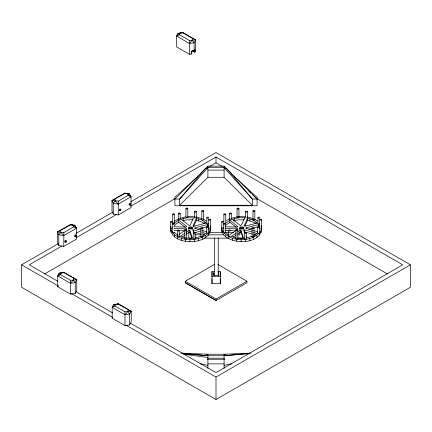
<?xml version="1.0" encoding="UTF-8"?>
<svg xmlns="http://www.w3.org/2000/svg" width="432" height="432" viewBox="0 0 432 432"><rect width="100%" height="100%" fill="white"/><g stroke="black" fill="none" stroke-linecap="round" stroke-linejoin="round"><path stroke-width="0.65" d="M210.125 225.752C214.78 246.769 167.141 247.007 170.888 226.357M222.07 232.249L221.702 227.626L222.07 232.249C228.512 246.094 264.838 245.198 261.252 225.752L261.252 227.794M63.769 246.391L63.871 232.546L73.607 226.924L76.583 228.182L76.583 238.999L63.769 246.391L58.784 245.495L57.532 242.795L57.532 231.979L70.346 224.581L75.022 225.304L76.583 228.182L63.769 235.58L58.784 234.684L57.532 231.979L70.243 224.98L75.022 225.304M118.228 214.952L118.33 201.107L128.066 195.485L131.042 196.738L131.042 207.554L118.228 214.952L113.249 214.056L111.991 211.351L111.991 200.54L124.805 193.142L129.487 193.865L131.042 196.738L118.228 204.136L113.249 203.24L111.991 200.54L124.702 193.541L129.487 193.865M73.796 278.354L73.332 280.125L75.211 282.609L70.529 283.333L57.721 275.935L60.691 274.676L60.993 273.002L63.952 272.333L76.766 279.731L76.766 290.547L75.211 293.42L70.529 294.143L57.721 286.745L57.721 275.935L58.973 273.229L63.952 272.333L64.055 272.732L76.766 279.731L75.211 282.609L75.211 293.42M128.255 309.798L127.791 311.569L129.67 314.048L124.994 314.771L112.18 307.373L115.15 306.121L115.452 304.441L118.411 303.777L131.225 311.175L131.225 321.986L129.67 324.864L124.994 325.588L112.18 318.19L112.18 307.373L113.432 304.673L118.411 303.777L118.514 304.177L128.255 309.798L131.225 311.175L129.67 314.048L129.67 324.864M191.77 53.941L191.614 51.16L194.108 50.884L194.886 49.448L194.886 52.142L192.796 50.609L191.77 51.246L191.77 53.941L189.432 54.302L176.618 46.91L176.618 36.094L179.593 34.835L179.89 33.161L182.855 32.492L195.664 39.89L195.664 50.706L194.886 52.142L192.434 50.728M170.57 229.678L170.888 228.393M208.057 230.018L208.483 228.29L208.532 219.564L209.272 219.035L210.443 219.58L210.406 228.469A0.956 0.551 0 0 1 208.98 228.782C207.652 227.956 208.748 225.639 207.414 224.618L194.994 227.788L194.994 228.803M209.86 232.918L209.86 230.882L210.492 228.328M260.987 232.918L260.987 230.882L261.619 228.328M170.672 221.762C170.872 220.968 172.665 221.022 172.546 221.929A0.956 0.551 0 0 1 171.126 222.242L170.672 221.762L170.672 227.637L171.126 228.112A0.956 0.551 0 0 0 172.546 227.804M172.741 214.196L173.48 213.667L174.625 214.078L174.614 223.101A0.956 0.551 0 0 1 173.189 223.409L172.741 222.934L172.741 214.196L173.189 214.677A0.956 0.551 0 0 0 174.614 214.364L174.652 214.213M170.672 227.637L170.813 227.351M172.249 223.695C172.449 222.896 174.242 222.95 174.123 223.862A0.956 0.551 0 0 1 172.703 224.17L172.249 223.695L172.249 232.427L172.703 232.907A0.956 0.551 0 0 0 174.123 232.594L173.902 232.06M172.741 222.934L173.038 222.539M172.249 232.427L172.595 232.016M178.281 213.403L179.021 212.873L180.166 213.284L180.155 219.44A0.956 0.551 0 0 1 178.729 219.753L178.281 219.272L178.281 213.403L178.729 213.883A0.956 0.551 0 0 0 180.155 213.57L180.193 213.419M178.281 219.272L178.627 218.862M177.347 230.434L178.087 229.905L179.237 230.315L179.221 236.471A0.956 0.551 0 0 1 177.8 236.785L177.347 236.304L177.347 230.434L177.8 230.909A0.956 0.551 0 0 0 179.221 230.602L179.258 230.45M177.347 236.304L177.698 235.888M185.927 208.494L186.667 207.965L187.812 208.375L187.796 217.399A0.956 0.551 0 0 1 186.376 217.712L185.927 217.231L185.927 208.494L186.376 208.975A0.956 0.551 0 0 0 187.796 208.661L187.834 208.516M184.804 229.84L185.544 229.311L186.689 229.721L186.678 238.745A0.956 0.551 0 0 1 185.252 239.053L184.804 238.577L184.804 229.84L185.258 230.321A0.956 0.551 0 0 0 186.678 230.008L186.716 229.856M184.804 238.577L185.101 238.183M194.395 211.54L195.134 211.01L196.285 211.421L196.268 217.577A0.956 0.551 0 0 1 194.848 217.89L194.395 217.409L194.395 211.54L194.848 212.02A0.956 0.551 0 0 0 196.268 211.707L196.306 211.561M194.395 217.409L194.535 217.129M193.255 232.821L193.995 232.292L195.145 232.702L195.129 238.858A0.956 0.551 0 0 1 193.709 239.171L193.255 238.691L193.255 232.821L193.709 233.296A0.956 0.551 0 0 0 195.129 232.988L195.167 232.837M201.836 210.886L202.576 210.357L203.72 210.767L203.71 219.791A0.956 0.551 0 0 1 202.284 220.099L201.836 219.618L201.836 210.886L202.284 211.361A0.956 0.551 0 0 0 203.71 211.054L203.747 210.902M201.836 219.618L201.976 219.337M200.95 227.999L201.69 227.47L202.84 227.88L202.824 236.903A0.956 0.551 0 0 1 201.404 237.211L200.95 236.736L200.95 227.999L201.404 228.479A0.956 0.551 0 0 0 202.824 228.166L202.862 228.015M200.95 236.736L201.096 236.45M206.847 217.658C207.047 216.859 208.84 216.918 208.721 217.825A0.956 0.551 0 0 1 207.301 218.138L206.847 217.658L206.847 223.528L207.301 224.008A0.956 0.551 0 0 0 208.721 223.695L208.759 223.549M206.847 223.528L207.149 223.133M206.383 227.102L207.122 226.573L208.273 226.984L208.256 233.14A0.956 0.551 0 0 1 206.836 233.453L206.383 232.972L206.383 227.102L206.836 227.583A0.956 0.551 0 0 0 208.256 227.27L208.294 227.124M206.383 232.972L206.728 232.562M210.443 219.58L210.406 219.731A0.956 0.551 0 0 1 208.98 220.045L208.532 219.564M208.532 228.301L208.877 227.885M221.805 221.762C222.005 220.968 223.798 221.022 223.679 221.929A0.956 0.551 0 0 1 222.253 222.242L221.805 221.762L221.805 227.637L222.253 228.112A0.956 0.551 0 0 0 223.571 227.934M223.868 221.589L223.868 214.196L225.104 213.678L225.779 214.213L225.742 223.101A0.956 0.551 0 0 1 224.321 223.409L223.895 223.069M223.382 223.695L224.122 223.166L225.266 223.576L225.256 232.594A0.956 0.551 0 0 1 223.83 232.907L223.382 232.427L223.382 223.695L223.83 224.17A0.956 0.551 0 0 0 225.25 223.862L225.293 223.711M225.779 214.213L225.742 214.364A0.956 0.551 0 0 1 224.321 214.677L223.868 214.196M229.408 213.403L230.148 212.873L231.298 213.284L231.282 219.44A0.956 0.551 0 0 1 229.862 219.753L229.408 219.272L229.408 213.403L229.862 213.883A0.956 0.551 0 0 0 231.282 213.57L231.32 213.419M229.408 219.272L229.554 218.992M228.479 230.434C228.679 229.635 230.472 229.694 230.353 230.602A0.956 0.551 0 0 1 228.928 230.915L228.479 230.434L228.479 236.304L228.928 236.785A0.956 0.551 0 0 0 230.353 236.471L230.132 235.937M228.479 236.304L228.776 235.91M237.055 208.494L237.794 207.965L238.945 208.375L238.928 217.399A0.956 0.551 0 0 1 237.508 217.712L237.055 217.231L237.055 208.494L237.508 208.975A0.956 0.551 0 0 0 238.928 208.661L238.966 208.516M237.055 217.231L237.4 216.815M235.937 229.84L236.677 229.311L237.821 229.721L237.805 238.745A0.956 0.551 0 0 1 236.385 239.053L235.937 238.577L235.937 229.84L236.385 230.321A0.956 0.551 0 0 0 237.805 230.008L237.843 229.856M235.937 238.577L236.077 238.291M245.527 211.54L246.267 211.01L247.412 211.421L247.401 217.577A0.956 0.551 0 0 1 245.975 217.89L245.527 217.409L245.527 211.54L245.975 212.02A0.956 0.551 0 0 0 247.401 211.707L247.439 211.561M244.388 232.821L245.128 232.292L246.272 232.702L246.262 238.858A0.956 0.551 0 0 1 244.836 239.171L244.388 238.691L244.388 232.821L244.836 233.296A0.956 0.551 0 0 0 246.262 232.988L246.299 232.837M244.388 238.691L244.733 238.275M252.963 210.886L253.703 210.357L254.853 210.767L254.837 219.791A0.956 0.551 0 0 1 253.417 220.099L252.963 219.618L252.963 210.886L253.417 211.361A0.956 0.551 0 0 0 254.837 211.054L254.875 210.902M252.963 219.618L253.314 219.208M252.083 227.999L252.823 227.47L253.967 227.88L253.957 236.903A0.956 0.551 0 0 1 252.531 237.211L252.083 236.736L252.083 227.999L252.531 228.479A0.956 0.551 0 0 0 253.957 228.166L253.994 228.015M252.083 236.736L252.428 236.32M257.98 217.658C258.179 216.859 259.972 216.918 259.853 217.825A0.956 0.551 0 0 1 258.428 218.138L257.98 217.658L257.98 223.528L258.428 224.008A0.956 0.551 0 0 0 259.853 223.695M257.98 223.528L258.12 223.247M257.515 227.102L258.255 226.573L259.4 226.984L259.384 233.14A0.956 0.551 0 0 1 257.963 233.453L257.515 232.972L257.515 227.102L257.963 227.583A0.956 0.551 0 0 0 259.384 227.27L259.421 227.124M259.659 227.626L259.659 219.564L260.89 219.046L261.571 219.58L261.533 228.469A0.956 0.551 0 0 1 260.113 228.782L259.659 228.301M257.515 232.972L257.656 232.691M261.571 219.58L261.533 219.731A0.956 0.551 0 0 1 260.113 220.045L259.659 219.564M70.243 224.98L70.346 224.581L73.143 225.153L76.583 228.182M124.702 193.541L124.805 193.142L127.607 193.714L131.042 196.738M189.432 54.302L189.432 43.492L192.229 40.284L192.694 38.518L182.957 32.891L177.871 33.394L176.618 36.094L189.432 43.492L194.108 42.768L195.664 39.89L192.694 38.518M196.409 218.241L193.039 225.828L193.822 226.195L206.204 223.036L202.138 220.072L196.409 218.241L196.409 220.282L193.558 226.697M244.636 217.82L241.261 225.407L240.349 225.509L232.27 219.256L238.221 217.809L242.195 217.62L244.636 217.82L244.636 218.84M247.541 218.241L244.172 225.828L244.949 226.195L257.332 223.036L253.271 220.072L247.541 218.241L247.541 220.282L244.949 226.114M57.721 286.745L58.223 285.665M172.163 223.636L172.805 222.674M173.858 224.305L176.828 221.281L178.702 220.261L186.808 226.535L186.381 227.027L174.085 226.822M173.858 226.346L176.828 223.317L178.702 222.302L178.702 220.261M170.57 227.642C173.394 243.124 202.819 242.919 209.86 230.882M222.07 230.213C229.792 242.822 252.585 242.762 260.987 230.882M60.507 230.607L60.804 232.281L58.784 234.684L58.784 245.495M114.966 199.163L115.263 200.837L113.249 203.24L113.249 214.056M70.529 294.143L70.529 283.333L73.332 280.125L76.766 279.731M124.994 325.588L124.994 314.771L127.791 311.569L131.225 311.175M252.347 205.783L252.347 199.049L226.881 168.896L224.1 167.621L207.9 167.621L179.653 199.049L179.653 205.27L252.347 205.27L224.1 177.287L207.9 177.287L179.653 205.27M224.1 167.621L252.347 199.049L257.083 199.049L224.1 166.126L207.9 166.126L174.917 199.049L179.653 199.049L205.119 168.896L207.9 167.621M197.408 176.947L174.917 197.284L174.917 205.783L257.083 205.783L257.083 197.284L234.592 176.947M176.618 36.094L179.89 33.161M57.721 275.935L60.993 273.002L64.055 272.732M112.18 307.373L115.452 304.441L118.514 304.177M174.296 221.389L178.605 218.743M225.72 223.209L229.829 220.261L237.94 226.535L237.508 227.027L225.218 226.822M225.72 225.245L229.829 222.302L229.829 220.261M178.978 234.517L185.015 230.402M185.112 233.015L180.166 236.38L185.387 237.886M186.208 232.265L188.951 230.396L189.88 230.531L192.505 238.243L186.678 238.075M181.813 237.298L185.112 235.051M186.208 234.306L188.951 232.432L189.88 232.567L191.9 238.502M230.11 234.517L236.142 230.402M236.239 233.015L231.298 236.38L235.888 237.746M237.886 231.892L240.084 230.396L241.013 230.531L243.637 238.243L237.805 238.075M232.945 237.298L236.239 235.051M237.886 233.928L240.084 232.432L241.013 232.567L243.032 238.502M130.766 201.782L216 152.577L410.4 264.811L410.4 287.269L216 399.508L21.6 287.269L21.6 264.811L58.379 243.578M76.475 233.129L112.671 212.231M61.954 245.948L29.279 264.811L57.872 281.318M75.962 237.859L116.219 214.618M130.81 206.194L216 157.01L402.721 264.811L216 372.616L130.226 323.093M209.639 166.455L216 162.783L222.361 166.455M44.453 274.018L175.154 198.558M185.323 281.221L216.13 299.009L216.13 300.494L185.323 282.706L185.323 281.221L214.385 264.443M216.13 299.009L246.937 281.221L246.937 282.706L216 300.564L185.193 282.776M126.095 325.145L216 377.05L410.4 264.811M226.422 220.531L229.662 218.77M203.062 235.321L205.659 233.458L203.126 232.702M253.606 235.64L256.792 233.458L253.627 232.513M201.226 232.135L193.628 229.873L192.823 230.207L193.828 233.161M252.358 232.135L244.755 229.873L243.95 230.207L243.95 231.228M201.307 236.277L195.442 237.892L195.037 236.709M252.434 236.277L246.569 237.892L245.965 236.12M179.896 218.338L186.068 216.794M183.249 218.603L181.143 219.256L189.216 225.509L190.134 225.407L193.504 217.82L187.094 217.809L183.249 218.603L183.249 220.639L187.094 219.845L192.893 219.807M231.023 218.338L237.2 216.794M233.323 220.968L238.221 219.845L244.026 219.807M197.608 229.16L200.875 228.323M202.835 227.826L207.414 226.66L207.414 224.618M246.127 228.803L246.127 227.788L258.541 224.618L259.276 225.947L259.529 227.707M248.74 229.16L252.661 228.161M253.967 227.826L258.541 226.66L258.541 224.618M224.1 365.38L232.016 363.695M177.871 33.394L182.855 32.492L182.957 32.891M179.593 34.835L189.329 40.457L195.664 39.89M58.973 273.229L60.993 273.002M113.432 304.673L115.452 304.441M249.669 353.295L226.881 355.493L224.1 354.218L207.9 354.218L180.997 353.09M249.026 353.689L224.1 355.72L207.9 355.72L182.974 353.689M60.691 274.676L70.427 280.298L73.332 280.125M115.15 306.121L124.891 311.742L127.791 311.569M187.942 216.61L194.886 216.767M238.437 216.643L245.408 216.718M251.003 353.09L224.1 354.218L224.1 368.582M207.9 170.1L224.1 170.1M188.795 227.993L192.262 227.993M239.927 227.993L243.394 227.993M188.795 228.091L192.694 228.091M243.745 228.091L239.852 228.091L239.852 229.214M188.795 228.982L192.262 228.982M239.927 228.982L243.394 228.982M193.369 232.583L196.063 232.583M209.536 232.583L223.009 232.583M225.029 232.583L233.788 232.583M194.719 234.835L200.777 234.835M208.192 234.835L223.684 234.835M227.723 234.835L229.073 234.835M237.827 234.835L239.852 234.835L239.852 232.265M192.154 238.14L188.795 238.14L188.795 232.292M194.843 238.14L196.187 238.14M204.25 238.14L227.626 238.14M237.703 238.14L243.076 238.14M217.717 271.625L220.266 271.625L220.271 283.603L211.982 283.597L211.977 271.625L214.526 271.625M207.9 358.193L224.1 358.193M207.252 359.257L224.748 359.257M207.9 363.879L224.1 363.879M225.121 228.55L237.411 228.766L237.789 229.284M173.993 228.55L186.278 228.766L186.662 229.284M225.121 230.591L229.003 230.656M230.294 230.683L236.115 230.785M173.993 230.591L177.871 230.656M179.167 230.683L184.988 230.785M111.991 200.54L118.33 201.107M57.532 231.979L63.871 232.546M182.331 353.295L205.119 355.493L207.9 354.218L207.9 368.582M183.492 354.191L207.9 357.485M199.984 363.695L207.9 365.38M247.336 216.967L253.33 218.705M247.541 220.282L253.271 222.113L255.506 223.479M196.204 216.967L202.203 218.705M196.409 220.282L202.138 222.113L204.379 223.479M252.445 230.218L246.094 228.323L246.127 227.788M253.714 230.596L257.526 231.73M252.358 234.171L244.755 231.908L244.755 229.873M253.627 234.549L255.523 235.116M201.317 230.218L194.967 228.323L194.994 227.788M202.586 230.596L206.393 231.73M201.226 234.171L193.628 231.908L193.628 229.873M203.126 234.738L204.395 235.116M238.664 216.837L238.966 217.247M261.122 227.837L261.571 228.317M230.872 218.813L231.32 219.294M195.858 216.95L196.306 217.431M207.992 232.583L208.294 232.994M174.35 222.539L174.652 222.95M186.413 238.183L186.716 238.594M256.846 198.558L387.547 274.018M217.874 264.443L246.937 281.221M75.962 291.762L112.72 312.984M21.6 264.811L58.379 286.043M71.221 293.463L112.671 317.39M229.009 235.262L225.256 232.2M177.881 235.262L174.123 232.2M254.572 219.186L257.634 221.065M203.44 219.186L206.507 221.065M229.829 222.302L236.417 227.399M178.702 222.302L185.285 227.399M254.615 219.251L254.875 219.64M259.168 232.605L259.421 232.994M253.735 236.363L253.994 236.752M246.04 238.324L246.299 238.707M210.184 227.929L210.443 228.317M179.933 218.905L180.193 219.294M178.999 235.937L179.258 236.32M248.837 191.257L250.776 193.093M252.72 194.924L257.083 199.049M115.263 200.837L118.228 204.136M60.804 232.281L63.769 235.58M192.229 40.284L194.108 42.768L194.108 50.884M247.325 217.161L247.439 217.431M225.18 232.178L225.293 232.448M202.748 236.482L202.862 236.752M187.726 216.977L187.834 217.247M195.059 238.437L195.167 238.707M243.95 230.207L244.76 232.573M127.607 193.714L128.066 195.485M73.143 225.153L73.607 226.924M210.125 227.794L210.492 230.364M189.329 40.457L189.432 43.492M124.891 311.742L124.994 314.771M70.427 280.298L70.529 283.333M220.266 271.625L220.271 276.415L211.982 276.415L211.977 271.625M220.266 278.813L220.271 283.603M211.977 278.813L211.982 283.597M259.384 233.291L259.373 235.343M259.276 225.947L259.276 227.475M256.894 235.435L256.894 237.476M256.068 221.783L256.068 223.312M253.638 237.206L253.638 239.247M249.885 218.759L249.885 220.801M249.782 238.513L249.782 240.554M245.543 239.29L245.522 241.331M243.394 229.327L243.394 226.984L239.927 226.984L239.927 229.327M241.013 230.531L241.013 232.567M241.067 239.506L241.067 241.547M240.084 230.396L240.084 232.432M237.411 228.766L237.411 229.786M236.639 239.144L236.639 241.18M234.382 218.603L234.382 220.639M232.465 238.216L232.465 240.257M228.749 236.779L228.749 238.815M225.682 234.9L225.682 236.936M224.1 166.126L224.1 177.287M218.506 275.254L218.506 272.641L218.506 275.395L213.743 275.395L213.737 272.646L213.737 275.26M218.219 237.886L218.219 275.368M216 157.01L216 162.999M216 377.05L216 399.508M214.321 237.886L214.321 275.368M208.256 233.291L208.24 235.343M208.148 225.947L208.148 226.967M207.9 166.126L207.9 177.287M205.767 235.435L205.767 237.476M204.935 221.783L204.935 223.312M202.511 237.206L202.511 239.247M198.752 218.759L198.752 220.801M198.655 238.513L198.655 240.554M194.735 50.031L194.735 52.056M194.416 239.29L194.389 241.331M192.262 229.327L192.262 226.984L188.795 226.984L188.795 229.327M189.88 230.531L189.88 232.567M189.934 239.506L189.934 241.547M188.951 230.396L188.951 232.432M186.278 228.766L186.278 229.786M185.506 239.144L185.506 241.18M181.332 238.216L181.332 240.257M177.617 236.779L177.617 238.815M174.555 234.9L174.555 236.936M170.937 230.213L170.937 232.249M119.837 210.568A0.934 0.54 -60 0 1 119.178 210.119A0.934 0.54 -60 0 1 119.95 208.985A0.934 0.54 -60 0 1 120.474 209.633M129.47 204.979A0.934 0.54 -60 0 1 129.022 204.239A0.934 0.54 -60 0 1 129.924 203.288A0.934 0.54 -60 0 1 130.216 204.196M65.378 242.012A0.934 0.54 -60 0 1 64.724 241.488A0.934 0.54 -60 0 1 65.605 240.397A0.934 0.54 -60 0 1 65.95 241.299M75.352 236.223A0.934 0.54 -60 0 1 74.525 236.034A0.934 0.54 -60 0 1 75.238 234.792A0.934 0.54 -60 0 1 75.821 235.413M120.566 210.681A0.788 0.454 -60 0 0 120.82 209.461A0.788 0.454 -60 0 0 119.885 210.287A0.788 0.454 -60 0 0 120.566 210.681M130.372 205.016A0.788 0.454 -60 0 0 130.626 203.801A0.788 0.454 -60 0 0 129.692 204.628A0.788 0.454 -60 0 0 130.372 205.016M66.107 242.125A0.788 0.454 -60 0 0 66.355 240.905A0.788 0.454 -60 0 0 65.426 241.731A0.788 0.454 -60 0 0 66.107 242.125M75.913 236.461A0.788 0.454 -60 0 0 76.162 235.246A0.788 0.454 -60 0 0 75.233 236.066A0.788 0.454 -60 0 0 75.913 236.461"/></g></svg>
